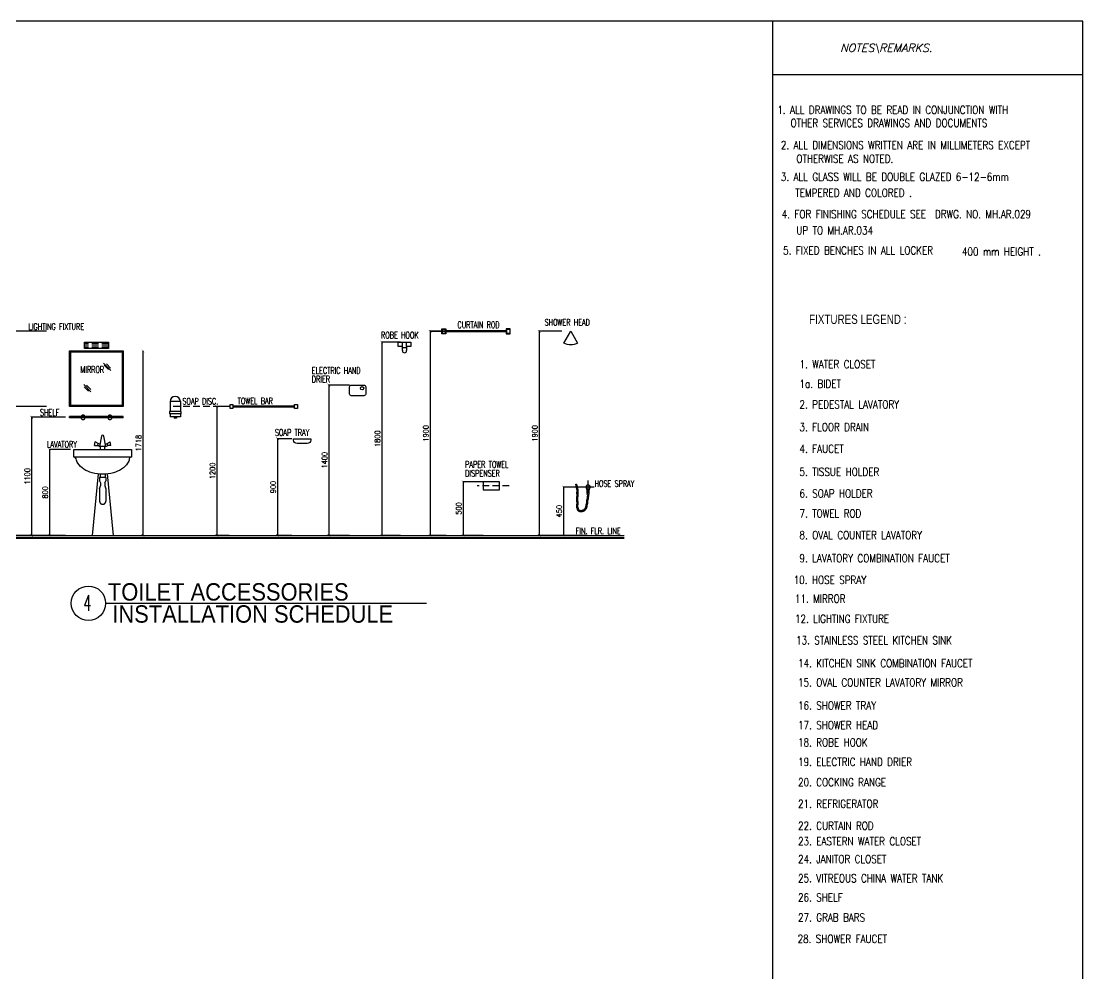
# Model space of a CAD drawing. Extents: x -263967 to -235090, y 166361 to 186286.
# Drawn here: x -245531 to -235642, y 177418 to 186286 of the extents above; entities that cross this region are included whole.
import ezdxf
from ezdxf.enums import TextEntityAlignment as Align

# ---------------------------------------------------------------- set-up
doc = ezdxf.new("R2010")
doc.units = 0
doc.header["$LTSCALE"] = 500
doc.header["$MEASUREMENT"] = 0
for name, pattern in [('CENTER2', [1.125, 0.75, -0.125, 0.125, -0.125]), ('HIDDEN', [0.375, 0.25, -0.125]), ('HIDDEN2', [0.1875, 0.125, -0.0625])]:
    doc.linetypes.add(name, pattern=pattern)
doc.layers.get('0').update_dxf_attribs({"linetype": 'CONTINUOUS'})
doc.layers.get('DEFPOINTS').update_dxf_attribs({"linetype": 'CONTINUOUS'})
for name, color, linetype in [('AXIS', 11, 'CENTER2'), ('BOARDER', 6, 'CONTINUOUS'), ('CONC', 3, 'CONTINUOUS'), ('DIM', 4, 'CONTINUOUS'), ('DIM1', 2, 'CONTINUOUS'), ('DRWIN', 2, 'CONTINUOUS'), ('FIX', 2, 'CONTINUOUS'), ('HATCH', 8, 'CONTINUOUS'), ('JUMP', 2, 'CONTINUOUS'), ('SANI', 2, 'CONTINUOUS'), ('SETTING', 3, 'CONTINUOUS'), ('TITLE', 1, 'CONTINUOUS'), ('TXT', 2, 'CONTINUOUS'), ('TXT1', 2, 'CONTINUOUS'), ('WallPartition', 2, 'CONTINUOUS')]:
    doc.layers.add(name, color=color, linetype=linetype)
doc.styles.add('DIM', font='simplex.shx', dxfattribs={"width": 0.85})
doc.styles.add('ITALICT', font='italict', dxfattribs={"height": 0.2})
doc.styles.add('ROMANS', font='romans.shx', dxfattribs={"width": 0.6})
doc.styles.add('TTXT', font='swisse.ttf', dxfattribs={"width": 0.9})
doc.dimstyles.new('DIM1-25', dxfattribs={"dimscale": 25, "dimtxt": 2, "dimasz": 1, "dimexe": 0.03, "dimexo": 0.03, "dimgap": 0.6, "dimtad": 1, "dimdec": 0, "dimdsep": 46, "dimtxsty": 'DIM', "dimblk1": 'ARCHTICK', "dimblk2": 'ARCHTICK', "dimsah": 1, "dimcen": 0.09, "dimdle": 0.03, "dimclrd": 256, "dimclrt": 2, "dimadec": 0, "dimazin": 0, "dimtfac": 1, "dimtdec": 0, "dimtix": 1, "dimtmove": 1, "dimatfit": 3, "dimldrblk": 'ARCHTICK', "dimfxl": 0, "dimtvp": 2, "dimtolj": 1, "dimtzin": 0, "dimarcsym": 0})

# ---------------------------------------------------------------- blocks, each defined once
blk = doc.blocks.new('A0-BOX')
at = {"layer": 'TITLE'}
for p, q in [((113.3, 79.7), (0, 79.7)), ((101.75, 0), (101.75, 79.7)), ((113.3, 0), (113.3, 79.7)), ((113.3, 77.7), (101.75, 77.7))]:
    blk.add_line(p, q, dxfattribs=at)
blk = doc.blocks.new('A$C753C42D5')
at = {"layer": 'SANI', "linetype": 'Continuous'}
for p, q in [((0.2568, 0.9248), (0.2394, 0.8287)), ((0.2968, 0.8287), (0.2793, 0.9248)), ((0.1923, 0.8373), (0.1985, 0.8714)), ((0.1923, 0.8373), (0.2215, 0.8373)), ((0.225, 0.8568), (0.1985, 0.8714)), ((0.2215, 0.8373), (0.225, 0.8568)), ((0.2394, 0.8287), (0.2215, 0.8373)), ((0.2429, 0.8483), (0.225, 0.8568)), ((0.2968, 0.8287), (0.2394, 0.8287)), ((0.2489, 0.8), (0.2489, 0.8287)), ((0.2872, 0.8), (0.2872, 0.8287)), ((0.2933, 0.8483), (0.3112, 0.8568)), ((0.2968, 0.8287), (0.3147, 0.8373)), ((0.3112, 0.8568), (0.3377, 0.8714)), ((0.3147, 0.8373), (0.3112, 0.8568)), ((0.3439, 0.8373), (0.3147, 0.8373)), ((0.3439, 0.8373), (0.3377, 0.8714)), ((0.2252, 0.5724), (0.1713, 0)), ((0.3109, 0.5724), (0.3648, 0))]:
    blk.add_line(p, q, dxfattribs=at)
at = {"layer": 'SANI', "linetype": 'HIDDEN2'}
for p, q in [((0.2968, 0.5382), (0.2394, 0.5382)), ((0.2394, 0.5382), (0.2394, 0.5094)), ((0.2394, 0.5094), (0.2489, 0.4903)), ((0.2441, 0.57), (0.2441, 0.5382)), ((0.2872, 0.4903), (0.2968, 0.5094)), ((0.292, 0.57), (0.292, 0.5382)), ((0.2968, 0.5382), (0.2968, 0.5094)), ((0.2394, 0.4328), (0.2489, 0.4616)), ((0.2394, 0.4328), (0.2394, 0.3179)), ((0.2489, 0.4903), (0.2489, 0.4616)), ((0.2872, 0.4903), (0.2872, 0.4616)), ((0.2872, 0.4616), (0.2968, 0.4328)), ((0.2968, 0.4328), (0.2968, 0.3179))]:
    blk.add_line(p, q, dxfattribs=at)
at = {"layer": 'SANI', "linetype": 'Continuous'}
blk.add_lwpolyline([(0.5362, 0.8), (0.5362, 0.789), (0.5362, 0.7282), (0, 0.7282), (0, 0.789), (0, 0.8)], close=True, dxfattribs=at)
for points in [[(0.5158, 0.7124, -0.107261), (0.5003, 0.6716, -0.107169), (0.4442, 0.6162, -0.077294), (0.3677, 0.5829, -0.06439), (0.2685, 0.57, -0.06439), (0.1694, 0.5829, -0.077294), (0.0929, 0.6162, -0.107169), (0.0368, 0.6716, -0.107938), (0.0212, 0.7126, -0.000994)], [(0.517, 0.7282, -0.000994), (0.517, 0.7278, -0.145509)]]:
    blk.add_lwpolyline(points, format="xyb", dxfattribs=at)
for centre, radius, start, end in [((0.2681, 0.9226), 0.0115, 9.52728, 170.47272), ((0.0024, 0.709), 0.0191, 10.80776, 88.49148), ((0.5347, 0.709), 0.0191, 89.19364, 170.01956)]:
    blk.add_arc(centre, radius, start, end, dxfattribs=at)
at = {"layer": 'SANI', "linetype": 'HIDDEN2'}
blk.add_arc((0.2681, 0.3179), 0.0287, 180, 0, dxfattribs=at)
blk = doc.blocks.new('_ARCHTICK')
at = {"color": 0, "linetype": 'ByBlock', "const_width": 0.15}
blk.add_lwpolyline([(-0.5, -0.5), (0.5, 0.5)], dxfattribs=at)
blk = doc.blocks.new('*D43')
at = {"layer": 'DEFPOINTS', "color": 0}
for p in [(-245295.3, 182699.2), (-245613.1, 181499.2), (-245295.3, 181499.2)]:
    blk.add_point(p, dxfattribs=at)
at = {"layer": 'DIM', "color": 0, "lineweight": -2}
for p, q in [((-245296.1, 182699.2), (-245613.8, 182699.2)), ((-245296.1, 181499.2), (-245613.8, 181499.2))]:
    blk.add_line(p, q, dxfattribs=at)
at = {"layer": 'DIM', "lineweight": -2}
blk.add_line((-245613.1, 182699.9), (-245613.1, 181498.4), dxfattribs=at)
at = {"layer": 'DIM', "lineweight": -2, "xscale": 25, "yscale": 25, "zscale": 25}
for p, rotation in [((-245613.1, 182699.2), 90), ((-245613.1, 181499.2), 270)]:
    blk.add_blockref('_ARCHTICK', p, dxfattribs=dict(at, rotation=rotation))
at = {"layer": 'DIM', "color": 2, "insert": (-245653.1, 182099.2), "char_height": 50, "attachment_point": 5, "rotation": 90, "style": 'DIM'}
blk.add_mtext('\\A1;1200', dxfattribs=at)
blk = doc.blocks.new('*D44')
at = {"layer": 'DEFPOINTS', "color": 0}
for p in [(-245295.3, 183399.2), (-245781.5, 181499.2), (-245400.4, 181499.2)]:
    blk.add_point(p, dxfattribs=at)
at = {"layer": 'DIM', "color": 0, "lineweight": -2}
for p, q in [((-245296.1, 183399.2), (-245782.2, 183399.2)), ((-245401.1, 181499.2), (-245782.2, 181499.2))]:
    blk.add_line(p, q, dxfattribs=at)
at = {"layer": 'DIM', "lineweight": -2}
blk.add_line((-245781.5, 183399.9), (-245781.5, 181498.4), dxfattribs=at)
at = {"layer": 'DIM', "lineweight": -2, "xscale": 25, "yscale": 25, "zscale": 25}
for p, rotation in [((-245781.5, 183399.2), 90), ((-245781.5, 181499.2), 270)]:
    blk.add_blockref('_ARCHTICK', p, dxfattribs=dict(at, rotation=rotation))
at = {"layer": 'DIM', "color": 2, "insert": (-245821.5, 182449.2), "char_height": 50, "attachment_point": 5, "rotation": 90, "style": 'DIM'}
blk.add_mtext('\\A1;1900', dxfattribs=at)
blk = doc.blocks.new('*D48')
at = {"layer": 'DEFPOINTS', "color": 0}
for p in [(-245115.9, 182599.2), (-245433.6, 181499.2), (-245115.9, 181499.2)]:
    blk.add_point(p, dxfattribs=at)
at = {"layer": 'DIM', "color": 0, "lineweight": -2}
for p, q in [((-245116.7, 182599.2), (-245434.4, 182599.2)), ((-245116.7, 181499.2), (-245434.4, 181499.2))]:
    blk.add_line(p, q, dxfattribs=at)
at = {"layer": 'DIM', "lineweight": -2}
blk.add_line((-245433.6, 182599.9), (-245433.6, 181498.4), dxfattribs=at)
at = {"layer": 'DIM', "lineweight": -2, "xscale": 25, "yscale": 25, "zscale": 25}
for p, rotation in [((-245433.6, 182599.2), 90), ((-245433.6, 181499.2), 270)]:
    blk.add_blockref('_ARCHTICK', p, dxfattribs=dict(at, rotation=rotation))
at = {"layer": 'DIM', "color": 2, "insert": (-245473.6, 182049.2), "char_height": 50, "attachment_point": 5, "rotation": 90, "style": 'DIM'}
blk.add_mtext('\\A1;1100', dxfattribs=at)
blk = doc.blocks.new('*D52')
at = {"layer": 'DEFPOINTS', "color": 0}
for p in [(-245069.9, 182299.2), (-245267.9, 181499.2), (-245183.7, 181499.2)]:
    blk.add_point(p, dxfattribs=at)
at = {"layer": 'DIM', "color": 0, "lineweight": -2}
for p, q in [((-245070.7, 182299.2), (-245268.6, 182299.2)), ((-245184.4, 181499.2), (-245268.6, 181499.2))]:
    blk.add_line(p, q, dxfattribs=at)
at = {"layer": 'DIM', "lineweight": -2}
blk.add_line((-245267.9, 182299.9), (-245267.9, 181498.4), dxfattribs=at)
at = {"layer": 'DIM', "lineweight": -2, "xscale": 25, "yscale": 25, "zscale": 25}
for p, rotation in [((-245267.9, 182299.2), 90), ((-245267.9, 181499.2), 270)]:
    blk.add_blockref('_ARCHTICK', p, dxfattribs=dict(at, rotation=rotation))
at = {"layer": 'DIM', "color": 2, "insert": (-245307.9, 181899.2), "char_height": 50, "attachment_point": 5, "rotation": 90, "style": 'DIM'}
blk.add_mtext('\\A1;800', dxfattribs=at)
blk = doc.blocks.new('*D54')
at = {"layer": 'DEFPOINTS', "color": 0}
for p in [(-241226, 181999.2), (-241415.2, 181499.2), (-241226, 181499.2)]:
    blk.add_point(p, dxfattribs=at)
at = {"layer": 'DIM', "color": 0, "lineweight": -2}
for p, q in [((-241226.7, 181999.2), (-241416, 181999.2)), ((-241226.7, 181499.2), (-241416, 181499.2))]:
    blk.add_line(p, q, dxfattribs=at)
at = {"layer": 'DIM', "lineweight": -2}
blk.add_line((-241415.2, 181999.9), (-241415.2, 181498.4), dxfattribs=at)
at = {"layer": 'DIM', "lineweight": -2, "xscale": 25, "yscale": 25, "zscale": 25}
for p, rotation in [((-241415.2, 181999.2), 90), ((-241415.2, 181499.2), 270)]:
    blk.add_blockref('_ARCHTICK', p, dxfattribs=dict(at, rotation=rotation))
at = {"layer": 'DIM', "color": 2, "insert": (-241455.2, 181749.2), "char_height": 50, "attachment_point": 5, "rotation": 90, "style": 'DIM'}
blk.add_mtext('\\A1;500', dxfattribs=at)
blk = doc.blocks.new('*D45')
at = {"layer": 'DEFPOINTS', "color": 0}
for p in [(-244397.1, 183216.8), (-244397.1, 181499.2), (-244397.1, 181499.2)]:
    blk.add_point(p, dxfattribs=at)
at = {"layer": 'DIM', "lineweight": -2}
blk.add_line((-244397.1, 183217.6), (-244397.1, 181498.4), dxfattribs=at)
at = {"layer": 'DIM', "lineweight": -2, "xscale": 25, "yscale": 25, "zscale": 25}
for p, rotation in [((-244397.1, 183216.8), 90), ((-244397.1, 181499.2), 270)]:
    blk.add_blockref('_ARCHTICK', p, dxfattribs=dict(at, rotation=rotation))
at = {"layer": 'DIM', "color": 2, "insert": (-244437.1, 182358), "char_height": 50, "attachment_point": 5, "rotation": 90, "style": 'DIM'}
blk.add_mtext('\\A1;1718', dxfattribs=at)
blk = doc.blocks.new('*D47')
at = {"layer": 'DEFPOINTS', "color": 0}
for p in [(-243591.7, 182699.2), (-243708.6, 181499.2), (-243591.7, 181499.2)]:
    blk.add_point(p, dxfattribs=at)
at = {"layer": 'DIM', "color": 0, "lineweight": -2}
for p, q in [((-243592.5, 182699.2), (-243709.4, 182699.2)), ((-243592.5, 181499.2), (-243709.4, 181499.2))]:
    blk.add_line(p, q, dxfattribs=at)
at = {"layer": 'DIM', "lineweight": -2}
blk.add_line((-243708.6, 182699.9), (-243708.6, 181498.4), dxfattribs=at)
at = {"layer": 'DIM', "lineweight": -2, "xscale": 25, "yscale": 25, "zscale": 25}
for p, rotation in [((-243708.6, 182699.2), 90), ((-243708.6, 181499.2), 270)]:
    blk.add_blockref('_ARCHTICK', p, dxfattribs=dict(at, rotation=rotation))
at = {"layer": 'DIM', "color": 2, "insert": (-243748.6, 182099.2), "char_height": 50, "attachment_point": 5, "rotation": 90, "style": 'DIM'}
blk.add_mtext('\\A1;1200', dxfattribs=at)
blk = doc.blocks.new('*D49')
at = {"layer": 'DEFPOINTS', "color": 0}
for p in [(-242471.5, 182899.2), (-242664.4, 181499.2), (-242471.5, 181499.2)]:
    blk.add_point(p, dxfattribs=at)
at = {"layer": 'DIM', "color": 0, "lineweight": -2}
for p, q in [((-242472.3, 182899.2), (-242665.1, 182899.2)), ((-242472.3, 181499.2), (-242665.1, 181499.2))]:
    blk.add_line(p, q, dxfattribs=at)
at = {"layer": 'DIM', "lineweight": -2}
blk.add_line((-242664.4, 182899.9), (-242664.4, 181498.4), dxfattribs=at)
at = {"layer": 'DIM', "lineweight": -2, "xscale": 25, "yscale": 25, "zscale": 25}
for p, rotation in [((-242664.4, 182899.2), 90), ((-242664.4, 181499.2), 270)]:
    blk.add_blockref('_ARCHTICK', p, dxfattribs=dict(at, rotation=rotation))
at = {"layer": 'DIM', "color": 2, "insert": (-242704.4, 182199.2), "char_height": 50, "attachment_point": 5, "rotation": 90, "style": 'DIM'}
blk.add_mtext('\\A1;1400', dxfattribs=at)
blk = doc.blocks.new('*D50')
at = {"layer": 'DEFPOINTS', "color": 0}
for p in [(-241996.7, 183299.2), (-242172.3, 181499.2), (-241996.7, 181499.2)]:
    blk.add_point(p, dxfattribs=at)
at = {"layer": 'DIM', "color": 0, "lineweight": -2}
for p, q in [((-241997.4, 183299.2), (-242173, 183299.2)), ((-241997.4, 181499.2), (-242173, 181499.2))]:
    blk.add_line(p, q, dxfattribs=at)
at = {"layer": 'DIM', "lineweight": -2}
blk.add_line((-242172.3, 183299.9), (-242172.3, 181498.4), dxfattribs=at)
at = {"layer": 'DIM', "lineweight": -2, "xscale": 25, "yscale": 25, "zscale": 25}
for p, rotation in [((-242172.3, 183299.2), 90), ((-242172.3, 181499.2), 270)]:
    blk.add_blockref('_ARCHTICK', p, dxfattribs=dict(at, rotation=rotation))
at = {"layer": 'DIM', "color": 2, "insert": (-242212.3, 182399.2), "char_height": 50, "attachment_point": 5, "rotation": 90, "style": 'DIM'}
blk.add_mtext('\\A1;1800', dxfattribs=at)
blk = doc.blocks.new('*D53')
at = {"layer": 'DEFPOINTS', "color": 0}
for p in [(-243008.7, 182399.2), (-243143, 181499.2), (-243008.7, 181499.2)]:
    blk.add_point(p, dxfattribs=at)
at = {"layer": 'DIM', "color": 0, "lineweight": -2}
for p, q in [((-243009.4, 182399.2), (-243143.7, 182399.2)), ((-243009.4, 181499.2), (-243143.7, 181499.2))]:
    blk.add_line(p, q, dxfattribs=at)
at = {"layer": 'DIM', "lineweight": -2}
blk.add_line((-243143, 182399.9), (-243143, 181498.4), dxfattribs=at)
at = {"layer": 'DIM', "lineweight": -2, "xscale": 25, "yscale": 25, "zscale": 25}
for p, rotation in [((-243143, 182399.2), 90), ((-243143, 181499.2), 270)]:
    blk.add_blockref('_ARCHTICK', p, dxfattribs=dict(at, rotation=rotation))
at = {"layer": 'DIM', "color": 2, "insert": (-243183, 181949.2), "char_height": 50, "attachment_point": 5, "rotation": 90, "style": 'DIM'}
blk.add_mtext('\\A1;900', dxfattribs=at)
blk = doc.blocks.new('A$C5E8321AC')
at = {"layer": 'SANI'}
for p, q in [((0.0997, 0.1539), (0.0038, 0.1539)), ((0.0038, 0.1539), (0.0038, 0.0629)), ((0.0997, 0.1539), (0.0997, 0.0629)), ((0.1036, 0.0629), (0, 0.0629)), ((0, 0.0629), (0, 0.0399)), ((0.1036, 0.0399), (0, 0.0399)), ((0.0038, 0.0399), (0.0038, 0.0115)), ((0.0997, 0.0115), (0.0038, 0.0115)), ((0.0412, 0.0115), (0.0412, 0)), ((0.0623, 0.0115), (0.0623, 0)), ((0.0997, 0.0399), (0.0997, 0.0115)), ((0.1036, 0.0629), (0.1036, 0.0399)), ((0.0623, 0), (0.0412, 0))]:
    blk.add_line(p, q, dxfattribs=at)
blk.add_arc((0.0518, 0.1539), 0.0479, 0, 180, dxfattribs=at)
blk = doc.blocks.new('*D51')
at = {"layer": 'DEFPOINTS', "color": 0}
for p in [(-241559.6, 183399.2), (-241722, 181499.2), (-241571.7, 181499.2)]:
    blk.add_point(p, dxfattribs=at)
at = {"layer": 'DIM', "color": 0, "lineweight": -2}
for p, q in [((-241560.3, 183399.2), (-241722.7, 183399.2)), ((-241572.5, 181499.2), (-241722.7, 181499.2))]:
    blk.add_line(p, q, dxfattribs=at)
at = {"layer": 'DIM', "lineweight": -2}
blk.add_line((-241722, 183399.9), (-241722, 181498.4), dxfattribs=at)
at = {"layer": 'DIM', "lineweight": -2, "xscale": 25, "yscale": 25, "zscale": 25}
for p, rotation in [((-241722, 183399.2), 90), ((-241722, 181499.2), 270)]:
    blk.add_blockref('_ARCHTICK', p, dxfattribs=dict(at, rotation=rotation))
at = {"layer": 'DIM', "color": 2, "insert": (-241762, 182449.2), "char_height": 50, "attachment_point": 5, "rotation": 90, "style": 'DIM'}
blk.add_mtext('\\A1;1900', dxfattribs=at)
blk = doc.blocks.new('*D46')
at = {"layer": 'DEFPOINTS', "color": 0}
for p in [(-240494.7, 183399.2), (-240706.2, 181499.2), (-240494.7, 181499.2)]:
    blk.add_point(p, dxfattribs=at)
at = {"layer": 'DIM', "color": 0, "lineweight": -2}
for p, q in [((-240495.4, 183399.2), (-240707, 183399.2)), ((-240495.4, 181499.2), (-240707, 181499.2))]:
    blk.add_line(p, q, dxfattribs=at)
at = {"layer": 'DIM', "lineweight": -2}
blk.add_line((-240706.2, 183399.9), (-240706.2, 181498.4), dxfattribs=at)
at = {"layer": 'DIM', "lineweight": -2, "xscale": 25, "yscale": 25, "zscale": 25}
for p, rotation in [((-240706.2, 183399.2), 90), ((-240706.2, 181499.2), 270)]:
    blk.add_blockref('_ARCHTICK', p, dxfattribs=dict(at, rotation=rotation))
at = {"layer": 'DIM', "color": 2, "insert": (-240746.2, 182449.2), "char_height": 50, "attachment_point": 5, "rotation": 90, "style": 'DIM'}
blk.add_mtext('\\A1;1900', dxfattribs=at)
blk = doc.blocks.new('*D55')
at = {"layer": 'DEFPOINTS', "color": 0}
for p in [(-240269.8, 181949.2), (-240480, 181499.2), (-240269.8, 181499.2)]:
    blk.add_point(p, dxfattribs=at)
at = {"layer": 'DIM', "color": 0, "lineweight": -2}
for p, q in [((-240270.5, 181949.2), (-240480.8, 181949.2)), ((-240270.5, 181499.2), (-240480.8, 181499.2))]:
    blk.add_line(p, q, dxfattribs=at)
at = {"layer": 'DIM', "lineweight": -2}
blk.add_line((-240480, 181949.9), (-240480, 181498.4), dxfattribs=at)
at = {"layer": 'DIM', "lineweight": -2, "xscale": 25, "yscale": 25, "zscale": 25}
for p, rotation in [((-240480, 181949.2), 90), ((-240480, 181499.2), 270)]:
    blk.add_blockref('_ARCHTICK', p, dxfattribs=dict(at, rotation=rotation))
at = {"layer": 'DIM', "color": 2, "insert": (-240520, 181724.2), "char_height": 50, "attachment_point": 5, "rotation": 90, "style": 'DIM'}
blk.add_mtext('\\A1;450', dxfattribs=at)

msp = doc.modelspace()

# ---------------------------------------------------------------- linework, layer by layer
at = {"layer": 'AXIS'}
msp.add_line((-241722, 183399.2), (-241331.3, 183399.2), dxfattribs=at)
at = {"layer": 'AXIS', "linetype": 'CENTER2', "ltscale": 10}
for p, q in [((-240249.9, 181889.8), (-240249.9, 182008.9)), ((-240193.6, 181949.2), (-240312.7, 181949.2))]:
    msp.add_line(p, q, dxfattribs=at)
at = {"layer": 'BOARDER', "const_width": 20}
msp.add_lwpolyline([(-246293.4, 181475.2), (-239912.8, 181475.2)], dxfattribs=at)
at = {"layer": 'CONC'}
msp.add_lwpolyline([(-242471.5, 182815.2), (-242471.5, 182883.2, -0.414214), (-242455.5, 182899.2), (-242337.5, 182899.2, -0.414214), (-242321.5, 182883.2), (-242321.5, 182815.2, -0.414214), (-242337.5, 182799.2), (-242455.5, 182799.2, -0.414214)], format="xyb", close=True, dxfattribs=at)
at = {"layer": 'DIM1'}
msp.add_lwpolyline([(-242992.9, 182385.7), (-242992.9, 182399.2), (-242834.2, 182399.2), (-242834.2, 182385.7, -0.414214), (-242865.7, 182354.2), (-242961.4, 182354.2, -0.414214)], format="xyb", close=True, dxfattribs=at)
at = {"layer": 'DIM1', "linetype": 'HIDDEN'}
for points in [[(-240245.6, 181874.9), (-240246.9, 181867.1), (-240247.7, 181860.9), (-240248.2, 181855.9), (-240248.5, 181851.8), (-240248.7, 181848.3), (-240248.8, 181845.2), (-240249.1, 181842), (-240249.7, 181838.8), (-240250.6, 181835.6), (-240251.7, 181832.7), (-240252.7, 181830.1), (-240253.8, 181827.7), (-240254.7, 181825.6), (-240255.3, 181823.7), (-240255.8, 181822.3), (-240256, 181821.1), (-240256, 181820), (-240255.9, 181818.6), (-240255.7, 181816.8), (-240255.3, 181814.7), (-240254.8, 181812.1), (-240254.4, 181809.2), (-240254.1, 181805.8), (-240254.3, 181802.2), (-240254.9, 181798.6), (-240255.8, 181795.2), (-240256.8, 181792), (-240257.9, 181789.1), (-240258.9, 181786.4), (-240259.9, 181783.8), (-240260.6, 181781.4), (-240261.2, 181779.2), (-240261.6, 181776.9), (-240261.9, 181774.5), (-240262.1, 181771.7), (-240262.4, 181768.7), (-240262.7, 181765.3), (-240263.2, 181761.8), (-240264, 181758), (-240265.2, 181754.1), (-240266.9, 181750.2), (-240268.9, 181746.5), (-240271.2, 181743), (-240273.7, 181739.8), (-240276.3, 181736.7), (-240279, 181733.9), (-240281.8, 181731.3), (-240284.6, 181728.9), (-240287.4, 181726.9), (-240290.3, 181725), (-240293.3, 181723.5), (-240296.3, 181722.2), (-240299.4, 181721.1), (-240302.5, 181720.3), (-240305.7, 181719.7), (-240308.9, 181719.3), (-240312.3, 181719.1), (-240315.8, 181718.9), (-240319.4, 181719), (-240323.2, 181719.3), (-240326.9, 181720), (-240330.8, 181721), (-240334.6, 181722.6), (-240338.3, 181724.8), (-240341.5, 181727.8), (-240344, 181731), (-240345.8, 181734.3), (-240347.2, 181737.5), (-240348.3, 181740.6), (-240349.2, 181743.5), (-240350, 181746.2), (-240350.7, 181748.8), (-240351.5, 181751.2), (-240352.4, 181753.7), (-240353.3, 181756.3), (-240354.2, 181759.2), (-240355, 181762.2), (-240355.7, 181765.5), (-240356.1, 181768.9), (-240356.2, 181772.6), (-240356, 181776.3), (-240355.5, 181779.7), (-240354.9, 181782.9), (-240354.2, 181786.1), (-240353.6, 181789.1), (-240353.1, 181792.2), (-240352.8, 181795.3), (-240352.7, 181798.5), (-240352.8, 181802), (-240353.2, 181806), (-240353.7, 181810.3), (-240354.3, 181814.8), (-240355, 181819.6), (-240355.6, 181824.6), (-240356, 181829.8), (-240356.2, 181835), (-240356.2, 181840.2), (-240355.8, 181845.2), (-240355.3, 181849.9), (-240354.7, 181854.4), (-240354, 181858.6), (-240353.5, 181862.5), (-240353, 181866.1), (-240352.7, 181869.3), (-240352.6, 181872.3), (-240352.6, 181875.2), (-240352.7, 181878.1), (-240352.9, 181881.1), (-240353.2, 181884.2), (-240353.4, 181887.3), (-240353.6, 181890.7), (-240353.7, 181894.2), (-240353.6, 181897.7), (-240353.4, 181901.1), (-240353.2, 181904.5), (-240352.9, 181907.6), (-240352.6, 181910.7), (-240352.5, 181913.5), (-240352.4, 181916.3), (-240352.4, 181918.8), (-240352.7, 181921.2), (-240353.1, 181924.1), (-240353.9, 181927.8), (-240355.1, 181932.9), (-240356.7, 181939.6), (-240358.9, 181948.3), (-240361.7, 181959.3), (-240365.2, 181973)], [(-240255.5, 181876.5), (-240256.8, 181868.6), (-240257.6, 181862), (-240258.1, 181856.7), (-240258.5, 181852.4), (-240258.6, 181848.9), (-240258.8, 181845.9), (-240259, 181843.4), (-240259.5, 181841), (-240260.1, 181838.7), (-240261, 181836.3), (-240262, 181834), (-240263, 181831.6), (-240264, 181829.2), (-240264.8, 181826.9), (-240265.5, 181824.5), (-240265.9, 181822.2), (-240266, 181819.9), (-240265.9, 181817.5), (-240265.5, 181815.2), (-240265.1, 181812.9), (-240264.7, 181810.5), (-240264.3, 181808.1), (-240264.2, 181805.7), (-240264.3, 181803.2), (-240264.7, 181800.6), (-240265.4, 181798), (-240266.2, 181795.3), (-240267.2, 181792.6), (-240268.3, 181789.9), (-240269.3, 181787), (-240270.2, 181784.2), (-240271, 181781.3), (-240271.5, 181778.4), (-240271.8, 181775.5), (-240272.1, 181772.5), (-240272.3, 181769.5), (-240272.6, 181766.5), (-240273, 181763.5), (-240273.7, 181760.5), (-240274.6, 181757.5), (-240275.9, 181754.6), (-240277.5, 181751.6), (-240279.4, 181748.8), (-240281.4, 181746), (-240283.7, 181743.4), (-240286, 181741), (-240288.4, 181738.8), (-240290.7, 181736.8), (-240293, 181735.1), (-240295.3, 181733.7), (-240297.6, 181732.5), (-240299.9, 181731.5), (-240302.2, 181730.7), (-240304.7, 181730.1), (-240307.3, 181729.6), (-240310, 181729.3), (-240312.9, 181729.1), (-240315.9, 181729), (-240318.9, 181729), (-240321.9, 181729.3), (-240324.8, 181729.8), (-240327.6, 181730.5), (-240330.1, 181731.5), (-240332.3, 181732.9), (-240334.1, 181734.6), (-240335.6, 181736.5), (-240336.9, 181738.8), (-240337.9, 181741.2), (-240338.8, 181743.7), (-240339.6, 181746.4), (-240340.4, 181749), (-240341.2, 181751.7), (-240342, 181754.3), (-240342.9, 181756.9), (-240343.8, 181759.5), (-240344.6, 181762), (-240345.3, 181764.5), (-240345.8, 181767.1), (-240346.2, 181769.7), (-240346.2, 181772.4), (-240346, 181775.2), (-240345.6, 181778), (-240345, 181781), (-240344.4, 181784.1), (-240343.8, 181787.4), (-240343.2, 181790.9), (-240342.8, 181794.6), (-240342.7, 181798.5), (-240342.8, 181802.6), (-240343.2, 181807), (-240343.8, 181811.5), (-240344.4, 181816.2), (-240345, 181820.9), (-240345.6, 181825.7), (-240346, 181830.4), (-240346.2, 181835.1), (-240346.2, 181839.8), (-240345.8, 181844.3), (-240345.4, 181848.7), (-240344.8, 181852.9), (-240344.2, 181857.1), (-240343.6, 181861.1), (-240343.1, 181864.9), (-240342.7, 181868.6), (-240342.6, 181872.1), (-240342.6, 181875.5), (-240342.7, 181878.7), (-240343, 181881.9), (-240343.2, 181885), (-240343.5, 181888), (-240343.6, 181891.1), (-240343.7, 181894.2), (-240343.6, 181897.3), (-240343.5, 181900.4), (-240343.2, 181903.6), (-240342.9, 181906.8), (-240342.7, 181909.9), (-240342.5, 181913.1), (-240342.4, 181916.2), (-240342.4, 181919.3), (-240342.7, 181922.4), (-240343.2, 181925.8), (-240344.1, 181930), (-240345.3, 181935.3), (-240347, 181942.1), (-240349.3, 181950.8), (-240352.1, 181961.7), (-240355.5, 181975.4)]]:
    msp.add_lwpolyline(points, dxfattribs=at)
at = {"layer": 'DIM1'}
for centre, radius in [((-242355.1, 182868.8), 15.1), ((-240360.5, 181973.4), 3.64)]:
    msp.add_circle(centre, radius, dxfattribs=at)
at = {"layer": 'DRWIN'}
msp.add_line((-246293.4, 181499.2), (-239912.8, 181499.2), dxfattribs=at)
at = {"layer": 'FIX'}
for p, q in [((-241006.6, 183396.5), (-241006.6, 183403)), ((-242020.1, 183299.2), (-241900.1, 183299.2)), ((-242020.1, 183259.2), (-242020.1, 183299.2)), ((-241980.1, 183259.2), (-242020.1, 183259.2)), ((-241980.1, 183259.2), (-241980.1, 183299.2)), ((-241980.1, 183219.2), (-241980.1, 183259.2)), ((-241940.1, 183245), (-241980.1, 183245)), ((-241940.1, 183259.2), (-241940.1, 183299.2)), ((-241900.1, 183259.2), (-241940.1, 183259.2)), ((-241940.1, 183259.2), (-241940.1, 183219.2)), ((-241900.1, 183299.2), (-241900.1, 183259.2)), ((-244695.2, 183034.9), (-244762.9, 183102.5)), ((-244717.4, 183042.2), (-244758, 183082.8)), ((-244697.7, 183057), (-244737.1, 183096.3)), ((-244880.9, 182835.1), (-244948.5, 182902.8)), ((-244903, 182842.5), (-244943.6, 182883.1)), ((-244883.3, 182857.3), (-244922.7, 182896.6)), ((-242984.9, 182696.5), (-242984.9, 182703))]:
    msp.add_line(p, q, dxfattribs=at)
at = {"layer": 'FIX', "color": 2}
for p, q in [((-244579.9, 182604.6), (-245079.9, 182604.6)), ((-245079.9, 182593.8), (-245079.9, 182604.6)), ((-244579.9, 182593.8), (-245079.9, 182593.8)), ((-244579.9, 182593.8), (-244579.9, 182604.6))]:
    msp.add_line(p, q, dxfattribs=at)
at = {"layer": 'FIX'}
for points in [[(-241574.9, 183396.5), (-241574.9, 183374.4), (-241611.7, 183374.4), (-241611.7, 183423.9), (-241574.9, 183423.9), (-241574.9, 183403)], [(-241006.6, 183403), (-241579.9, 183403), (-241579.9, 183396.5), (-241006.6, 183396.5)], [(-241011.6, 183396.5), (-241011.6, 183374.4), (-240974.8, 183374.4), (-240974.8, 183423.9), (-241011.6, 183423.9), (-241011.6, 183403)], [(-242984.9, 182703), (-243558.2, 182703), (-243558.2, 182696.5), (-242984.9, 182696.5)]]:
    msp.add_lwpolyline(points, dxfattribs=at)
for points in [[(-241579.9, 183379.4), (-241606.7, 183379.4), (-241606.7, 183418.9), (-241579.9, 183418.9)], [(-240979.9, 183379.4), (-241006.7, 183379.4), (-241006.7, 183418.9), (-240979.9, 183418.9)], [(-243558.2, 182679.4), (-243585, 182679.4), (-243585, 182718.9), (-243558.2, 182718.9)], [(-242958.2, 182679.4), (-242985, 182679.4), (-242985, 182718.9), (-242958.2, 182718.9)]]:
    msp.add_lwpolyline(points, close=True, dxfattribs=at)
msp.add_lwpolyline([(-240411.2, 183399.2), (-240347.1, 183288.1, -0.242486), (-240475.3, 183288.1)], format="xyb", close=True, dxfattribs=at)
at = {"layer": 'FIX', "color": 2}
for points in [[(-244579.9, 183216.8), (-244579.9, 182699.2), (-245079.9, 182699.2), (-245079.9, 183216.8)], [(-244589.9, 183206.8), (-244589.9, 182709.2), (-245069.9, 182709.2), (-245069.9, 183206.8)]]:
    msp.add_lwpolyline(points, close=True, dxfattribs=at)
at = {"layer": 'FIX'}
msp.add_arc((-241960.1, 183219.2), 20, 180, 0, dxfattribs=at)
at = {"layer": 'FIX', "color": 2}
for centre, start, end in [((-244954.9, 182599.2), 15.20227, 164.79773), ((-244954.9, 182599.2), 195.20227, 344.79773), ((-244704.9, 182599.2), 15.20227, 164.79773), ((-244704.9, 182599.2), 195.20227, 344.79773)]:
    msp.add_arc(centre, 20.6, start, end, dxfattribs=at)
at = {"layer": 'HATCH', "linetype": 'HIDDEN2'}
for p, q in [((-244717.4, 183287.2), (-244942.4, 183287.2)), ((-244717.4, 183269.2), (-244942.4, 183269.2)), ((-244717.4, 183251.2), (-244942.4, 183251.2)), ((-243678.6, 182699.2), (-244147.8, 182699.2)), ((-240984.1, 181961.7), (-241281.9, 181961.7))]:
    msp.add_line(p, q, dxfattribs=at)
at = {"layer": 'JUMP'}
msp.add_lwpolyline([(-241226, 181999.2), (-241226, 181924.2), (-241076, 181924.2), (-241076, 181999.2)], close=True, dxfattribs=at)
at = {"layer": 'SANI', "color": 6}
msp.add_line((-244744.2, 180867.6), (-241756.6, 180867.6), dxfattribs=at)
at = {"layer": 'SANI'}
msp.add_lwpolyline([(-244717.4, 183239.2), (-244942.4, 183239.2), (-244942.4, 183299.2), (-244717.4, 183299.2)], close=True, dxfattribs=at)
at = {"layer": 'SETTING'}
for p, q in [((-240261.5, 181930.2), (-240269.4, 181947.9)), ((-240259.9, 181892.2), (-240259.9, 181922.9)), ((-240258.5, 181883.8), (-240259.4, 181887.5)), ((-240256.3, 181877.5), (-240258.5, 181883.8)), ((-240250.8, 181869.3), (-240256.3, 181877.5)), ((-240250.5, 181869.3), (-240244.7, 181875.6)), ((-240242.9, 181879.5), (-240241.7, 181882.9)), ((-240241.2, 181884.7), (-240240.5, 181887.5)), ((-240239.9, 181892.2), (-240239.9, 181922.9)), ((-240238.4, 181930.2), (-240230.5, 181947.9))]:
    msp.add_line(p, q, dxfattribs=at)
for centre, radius, start, end in [((-240249.9, 181949.2), 20, 4.77123, 175.22877), ((-240263.9, 181950.3), 6, 175.22877, 203.96841), ((-240277.9, 181922.9), 18, 0, 23.96841), ((-240267.9, 181925), 8, 0, 23.96841), ((-240239.9, 181892.2), 20, 180, 193.70485), ((-240261.8, 181886.1), 20, 328.31381, 340.75167), ((-240260.6, 181889.5), 20, 340.75167, 346.29515), ((-240259.9, 181892.2), 20, 346.29515, 0), ((-240221.9, 181922.9), 18, 156.03159, 180), ((-240231.9, 181925), 8, 156.03159, 180), ((-240236, 181950.3), 6, 336.03159, 4.77123)]:
    msp.add_arc(centre, radius, start, end, dxfattribs=at)
at = {"layer": 'TITLE'}
for p, q in [((-238529.3, 166361.3), (-238529.3, 180211.3)), ((-235641.8, 166361.3), (-235641.8, 180211.3))]:
    msp.add_line(p, q, dxfattribs=at)
at = {"layer": 'TITLE', "color": 6}
msp.add_circle((-244904.2, 180867.6), 160, dxfattribs=at)

# ---------------------------------------------------------------- block references
at = {"xscale": 250, "yscale": 250, "zscale": 250}
msp.add_blockref('A0-BOX', (-263966.8, 166361.3), dxfattribs=at)
at = {"layer": 'FIX', "xscale": 1000, "yscale": 1000, "zscale": 1000}
msp.add_blockref('A$C5E8321AC', (-244147.9, 182590.8), dxfattribs=at)
at = {"layer": 'WallPartition', "xscale": 1000, "yscale": 1000, "zscale": 1000}
msp.add_blockref('A$C753C42D5', (-245039.7, 181499.2), dxfattribs=at)

# ---------------------------------------------------------------- texts
at = {"layer": 'TITLE', "style": 'ROMANS', "width": 0.6}
msp.add_text('4', height=143.9, dxfattribs=at).set_placement((-244953, 180798.1))
at = {"layer": 'TXT', "style": 'ITALICT'}
msp.add_text('NOTES\\REMARKS.', height=75, dxfattribs=at).set_placement((-237902.1, 186000.8))
at = {"layer": 'TXT', "style": 'ROMANS'}
for s, height, width, p in [('1. ALL DRAWINGS TO BE READ IN CONJUNCTION WITH ', 75, 0.8, (-238486.9, 185423.1)), ('OTHER SERVICES DRAWINGS AND DOCUMENTS', 75, 0.8, (-238364, 185301.2)), ('2. ALL DIMENSIONS WRITTEN ARE IN MILLIMETERS EXCEPT', 75, 0.8, (-238454, 185095.9)), ('OTHERWISE AS NOTED.', 75, 0.8, (-238309.4, 184968.5)), ('3. ALL GLASS WILL BE DOUBLE GLAZED 6-12-6mm ', 75, 0.8, (-238454.2, 184799.8)), ('TEMPERED AND COLORED .', 75, 0.8, (-238319.4, 184651.2)), ('4. FOR FINISHING SCHEDULE SEE  DRWG. NO. MH.AR.029', 75, 0.8, (-238446, 184452.9)), ('UP TO MH.AR.034', 75, 0.8, (-238310.5, 184301.3)), ('5. FIXED BENCHES IN ALL LOCKER', 75, 0.8, (-238432.8, 184115)), ('400 mm HEIGHT .', 75, 0.8, (-236767.5, 184103.7)), ('LIGHTING FIXTURE', 60, 0.6, (-245463.4, 183413)), ('CURTAIN ROD', 60, 0.6, (-241466.8, 183429.9)), ('SHOWER HEAD', 60, 0.6, (-240655.2, 183452.7)), ('ROBE HOOK', 60, 0.6, (-242179.2, 183333.9)), ('MIRROR ', 60, 0.6, (-244979.2, 183013.7)), ('ELECTRIC HAND', 60, 0.6, (-242823.7, 183003.9)), ('1. WATER CLOSET', 75, 0.8, (-238280.6, 183055.3)), ('DRIER', 60, 0.6, (-242823.7, 182924)), ('1a. BIDET', 75, 0.8, (-238280.6, 182872.6)), ('SOAP DISC.', 60, 0.6, (-244029.2, 182718.1)), ('TOWEL BAR', 60, 0.6, (-243514.1, 182721.2)), ('2. PEDESTAL LAVATORY', 75, 0.8, (-238280.6, 182681.2)), ('SHELF', 60, 0.6, (-245355.6, 182613)), ('SOAP TRAY', 60, 0.6, (-243167.5, 182427)), ('3. FLOOR DRAIN', 75, 0.8, (-238280.6, 182470)), ('LAVATORY', 60, 0.6, (-245291.2, 182316.6)), ('4. FAUCET', 75, 0.8, (-238280.6, 182268.8)), ('PAPER TOWEL', 60, 0.6, (-241394.9, 182129.6)), ('DISPENSER', 60, 0.6, (-241394.9, 182046.3)), ('5. TISSUE HOLDER', 75, 0.8, (-238280.6, 182052.9)), ('HOSE SPRAY', 60, 0.6, (-240190, 181951.2)), ('6. SOAP HOLDER', 75, 0.8, (-238280.6, 181851.7)), ('7. TOWEL ROD', 75, 0.8, (-238280.6, 181665.9)), ('FIN. FLR. LINE', 60, 0.6, (-240364.8, 181510)), ('8. OVAL COUNTER LAVATORY', 75, 0.8, (-238280.6, 181464.7)), ('9. LAVATORY COMBINATION FAUCET', 75, 0.8, (-238280.6, 181248.8)), ('10. HOSE SPRAY', 75, 0.8, (-238334.7, 181046.8)), ('11. MIRROR', 75, 0.8, (-238323, 180872.5)), ('12. LIGHTING FIXTURE', 75, 0.8, (-238322.6, 180685.1)), ('13. STAINLESS STEEL KITCHEN SINK', 75, 0.8, (-238312.7, 180484.5)), ('14. KITCHEN SINK COMBINATION FAUCET', 75, 0.8, (-238294.1, 180271)), ('15. OVAL COUNTER LAVATORY MIRROR', 75, 0.8, (-238294.1, 180091.7)), ('16. SHOWER TRAY', 75, 0.8, (-238294.1, 179877.1)), ('17. SHOWER HEAD', 75, 0.8, (-238294.1, 179695)), ('18. ROBE HOOK', 75, 0.8, (-238294.1, 179534.3)), ('19. ELECTRIC HAND DRIER', 75, 0.8, (-238294.1, 179352.7)), ('20. COCKING RANGE', 75, 0.8, (-238294.1, 179162.9)), ('21. REFRIGERATOR', 75, 0.8, (-238294.1, 178962.7)), ('22. CURTAIN ROD', 75, 0.8, (-238294.1, 178758.5)), ('23. EASTERN WATER CLOSET', 75, 0.8, (-238294.1, 178613.4)), ('24. JANITOR CLOSET', 75, 0.8, (-238294.1, 178448)), ('25. VITREOUS CHINA WATER TANK', 75, 0.8, (-238294.1, 178268.8)), ('26. SHELF', 75, 0.8, (-238294.1, 178090.8)), ('27. GRAB BARS', 75, 0.8, (-238294.1, 177903.7)), ('28. SHOWER FAUCET', 75, 0.8, (-238298.2, 177704.9))]:
    msp.add_text(s, height=height, dxfattribs=dict(at, width=width)).set_placement(p)
at = {"layer": 'TXT1', "color": 6, "style": 'TTXT', "width": 0.75}
msp.add_text('FIXTURES LEGEND :', height=87.5, dxfattribs=at).set_placement((-237737.9, 183511.6), align=Align.MIDDLE)
at = {"layer": 'TXT1', "color": 6, "style": 'TTXT', "width": 0.9}
for s, p in [('TOILET ACCESSORIES', (-244722.8, 180892.1)), ('INSTALLATION SCHEDULE', (-244681.9, 180686.4))]:
    msp.add_text(s, height=162.094, dxfattribs=at).set_placement(p)

# ---------------------------------------------------------------- dimensions: what is measured, and where the dimension line sits
at = {"layer": 'DIM'}
for base, p1, p2, text, picture, middle in [((-245781.5, 181499.2), (-245295.3, 183399.2), (-245400.4, 181499.2), '1900', '*D44', (-245821.5, 182449.2)), ((-241722, 181499.2), (-241559.6, 183399.2), (-241571.7, 181499.2), '1900', '*D51', (-241762, 182449.2)), ((-240706.2, 181499.2), (-240494.7, 183399.2), (-240494.7, 181499.2), '1900', '*D46', (-240746.2, 182449.2)), ((-242172.3, 181499.2), (-241996.7, 183299.2), (-241996.7, 181499.2), '1800', '*D50', (-242212.3, 182399.2)), ((-242664.4, 181499.2), (-242471.5, 182899.2), (-242471.5, 181499.2), '1400', '*D49', (-242704.4, 182199.2)), ((-245613.1, 181499.2), (-245295.3, 182699.2), (-245295.3, 181499.2), '1200', '*D43', (-245653.1, 182099.2)), ((-243708.6, 181499.2), (-243591.7, 182699.2), (-243591.7, 181499.2), '1200', '*D47', (-243748.6, 182099.2)), ((-245433.6, 181499.2), (-245115.9, 182599.2), (-245115.9, 181499.2), '1100', '*D48', (-245473.6, 182049.2)), ((-243143, 181499.2), (-243008.7, 182399.2), (-243008.7, 181499.2), '900', '*D53', (-243183, 181949.2)), ((-245267.9, 181499.2), (-245069.9, 182299.2), (-245183.7, 181499.2), '800', '*D52', (-245307.9, 181899.2)), ((-241415.2, 181499.2), (-241226, 181999.2), (-241226, 181499.2), '500', '*D54', (-241455.2, 181749.2)), ((-240480, 181499.2), (-240269.8, 181949.2), (-240269.8, 181499.2), '450', '*D55', (-240520, 181724.2))]:
    dim = msp.add_linear_dim(base=base, p1=p1, p2=p2, angle=90, text=text, dimstyle='DIM1-25', dxfattribs=at)
    dim.commit()
    dim.dimension.update_dxf_attribs({"geometry": picture, "text_midpoint": middle})
dim = msp.add_linear_dim(base=(-244397.1, 181499.2), p1=(-244397.1, 183216.8), p2=(-244397.1, 181499.2), angle=90, dimstyle='DIM1-25', dxfattribs=at)
dim.commit()
dim.dimension.update_dxf_attribs({"geometry": '*D45', "text_midpoint": (-244437.1, 182358)})

doc.saveas('drawing.dxf')
